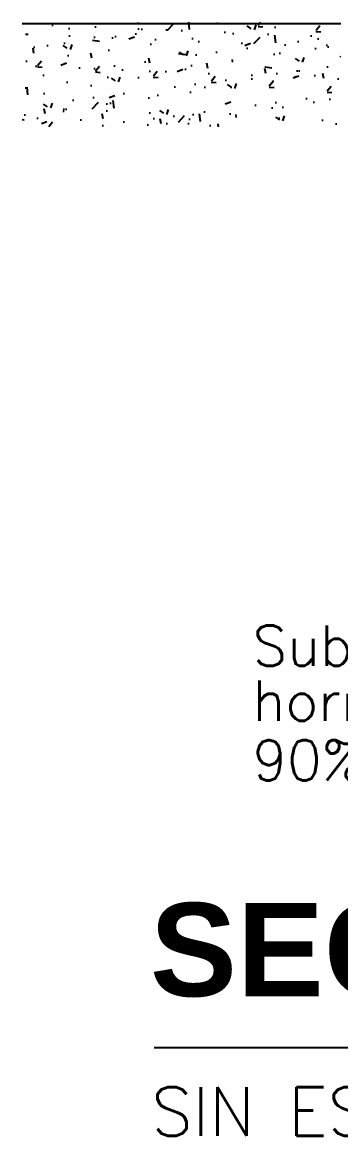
# Model space of a CAD drawing. Header units: millimetres. Extents: x 605064 to 1210630, y 1310999 to 2622410.
# Drawn here: x 605250 to 605259.01, y 1311206.55 to 1311238.08 of the extents above; entities that cross this region are included whole.
import ezdxf

# ---------------------------------------------------------------- set-up
doc = ezdxf.new("R2010")
doc.units = ezdxf.units.MM
doc.layers.add('datos y tabla de areas', color=170, linetype='Continuous')
doc.styles.add('ARIALTEXT', font='')
doc.styles.add('ROMANS', font='ROMANS', dxfattribs={"height": 0.2})
doc.styles.get('ARIALTEXT').set_extended_font_data('Arial', bold=True)

msp = doc.modelspace()

# ---------------------------------------------------------------- hatches: boundary and pattern name
at = {"true_color": 0x636466}
h = msp.add_hatch(dxfattribs=at)
h.set_pattern_fill('AR-CONC', color=251, scale=0.009)
h.set_pattern_definition([(50, (-779.7661, 187.3032), (1.639662021, -0.1434517699), [0.17145, -1.88595]), (355, (-779.7661, 187.3032), (-0.3171907928, 1.7195116072), [0.13716, -1.5087652575]), (100.4514447, (-779.6295, 187.2913), (1.3224712238, 1.5760597672), [0.1457100792, -1.6028122014]), (46.1842, (-779.7661, 187.7604), (2.439711368, -0.3783809514), [0.257175, -2.828925]), (96.63555761, (-779.5628, 187.729), (2.1366372065, 2.2268351214), [0.2185652083, -2.4042204734]), (351.18415117, (-779.7661, 187.7604), (2.1366372066, 2.2268351213), [0.2057397036, -2.2631375873]), (21, (-779.5375, 187.6461), (1.3645295214, -0.9203867837), [0.17145, -1.88595]), (326, (-779.5375, 187.6461), (0.5562182551, 1.6576916951), [0.13716, -1.50876]), (71.451445, (-779.4238, 187.5694), (1.9207477735, 0.73730492), [0.1457100792, -1.6028094384]), (37.5, (-779.76614, 187.30324), (0.02779742926, 0.76099534986), [0, -1.490472, 0, -1.53162, 0, -1.514475]), (7.5, (-779.76614, 187.30324), (0.6013769626, 0.90162517336), [0, -0.873252, 0, -1.456182, 0, -0.577215]), (327.5, (-780.2759, 187.30324), (1.2203153565, -0.05155869593), [0, -0.5715, 0, -1.78308, 0, -2.36601]), (317.5, (-780.5045, 187.3032), (1.3331626325, 0.2288384193), [0, -0.74295, 0, -1.184148, 0, -1.68021])])
h.paths.add_polyline_path([(605259.006, 1311238.082), (605249.996, 1311238.082), (605249.996, 1311235.116), (605259.006, 1311235.116)])

# ---------------------------------------------------------------- linework, layer by layer
at = {"color": 1}
msp.add_line((605253.726, 1311209.043), (605336.363, 1311209.043), dxfattribs=at)
at = {"layer": 'datos y tabla de areas', "color": 0}
msp.add_line((605249.996, 1311238.048), (605259.006, 1311238.048), dxfattribs=at)

# ---------------------------------------------------------------- texts
at = {"style": 'ROMANS'}
for s, p in [('Sub-base de material mecanizado de ', (605256.51, 1311219.856)), ('hormigon y talpuja proporcion 50-50', (605256.51, 1311218.296)), ('90%%% de proctor con espesor de 0.30 mts.', (605256.51, 1311216.611))]:
    msp.add_text(s, height=1.14314, dxfattribs=at).set_placement(p)
at = {"color": 1, "style": 'ROMANS'}
msp.add_text('SIN ESCALA', height=1.3711, dxfattribs=at).set_placement((605253.642, 1311206.547))
at = {"color": 3, "insert": (605253.61, 1311213.14), "char_height": 2.64065, "attachment_point": 1, "style": 'ARIALTEXT'}
msp.add_mtext('SECCION TIPICA DE CALLE CON BOULEVARD', dxfattribs=at)

doc.saveas('drawing.dxf')
